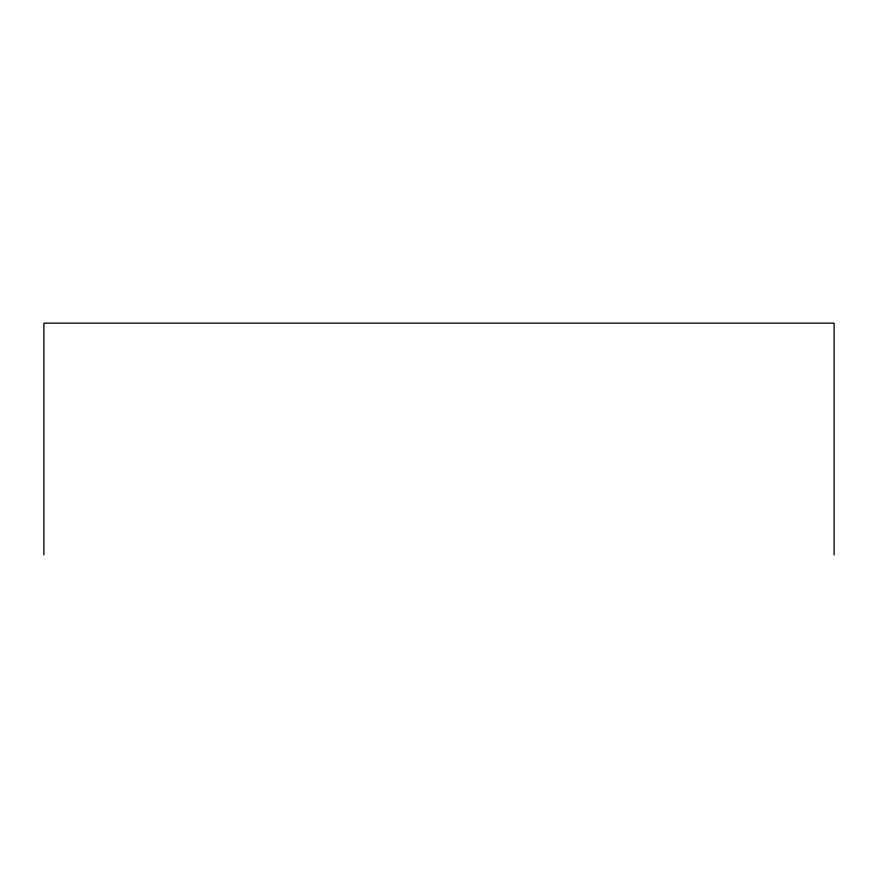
<?xml version="1.0" encoding="UTF-8"?>
<svg xmlns="http://www.w3.org/2000/svg" width="878" height="878" viewBox="0 0 878 878"><rect width="100%" height="100%" fill="white"/><g stroke="black" fill="none" stroke-linecap="round" stroke-linejoin="round"><path stroke-width="1.32" d="M834.1 554.841L834.1 323.159L43.9 323.159L43.9 554.841"/></g></svg>
